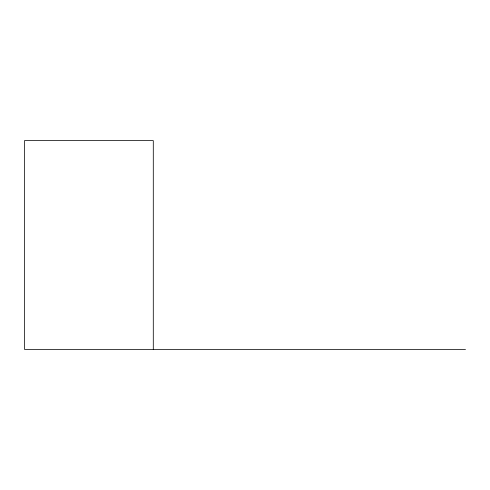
<?xml version="1.0" encoding="UTF-8"?>
<svg xmlns="http://www.w3.org/2000/svg" width="490" height="490" viewBox="0 0 490 490"><rect width="100%" height="100%" fill="white"/><g stroke="black" fill="none" stroke-linecap="round" stroke-linejoin="round"><path stroke-width="0.73" d="M465.5 349.382L24.5 349.382L24.5 140.618L153.29 140.618L153.29 349.382"/></g></svg>
